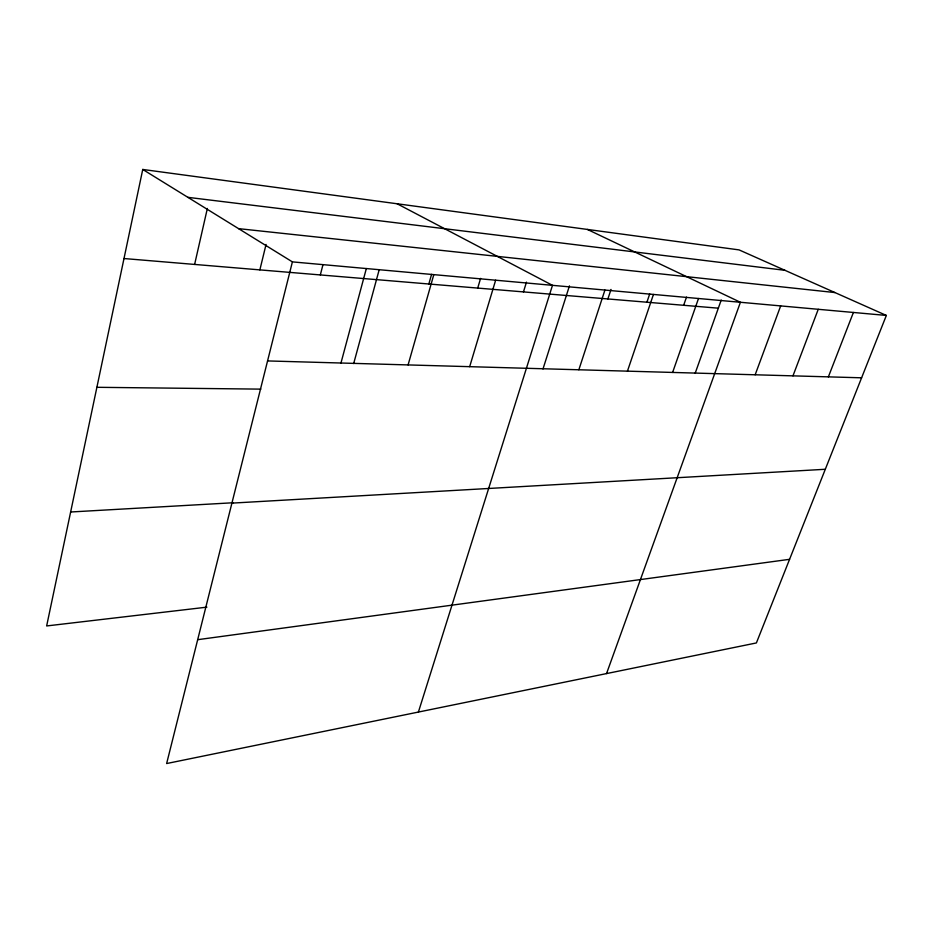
<?xml version="1.0" encoding="UTF-8"?>
<svg xmlns="http://www.w3.org/2000/svg" width="933" height="933" viewBox="0 0 933 933"><rect width="100%" height="100%" fill="white"/><g stroke="black" fill="none" stroke-linecap="round" stroke-linejoin="round"><path stroke-width="1.4" d="M142.749 169.456L292.391 261.881L166.634 763.544L756.395 642.942L886.35 315.436L739.064 249.892L142.749 169.456L46.65 625.95L206.893 607.15M194.624 264.424L207.359 208.456M259.864 269.882L266.057 244.446M320.322 274.932L322.865 265.089M340.965 363.019L366.342 268.552M353.689 363.543L379.171 269.789M428.842 283.994L431.582 274.337M408.083 364.92L433.822 274.629M477.719 288.075L480.588 278.384M469.672 366.669L495.645 280.203M523.46 291.901L526.469 282.151M418.404 712.054L552.476 285.335L397.12 203.767M542.983 368.99L569.445 285.86M578.845 369.771L604.922 290.058M607.884 298.957L611.022 289.44M646.907 302.21L649.706 293.953M627.442 371.159L653.45 294.443M683.656 305.289L686.501 297.091M672.611 372.442L698.502 298.502M695.132 373.375L721.221 300.053M606.543 673.579L740.417 302.28L587.393 229.436M755.159 374.786L780.676 305.907M792.968 375.859L818.253 309.301M828.376 376.862L853.403 312.473M197.679 639.688L789.575 559.322M70.64 511.995L233.075 502.759M231.909 503.12L825.308 469.276M96.892 387.3L260.843 389.131M267.561 360.931L861.602 377.807M123.996 258.534L718.328 308.182M292.391 261.881L886.35 315.436M238.591 228.643L834.953 292.565M187.906 197.341L784.945 270.313"/></g></svg>
